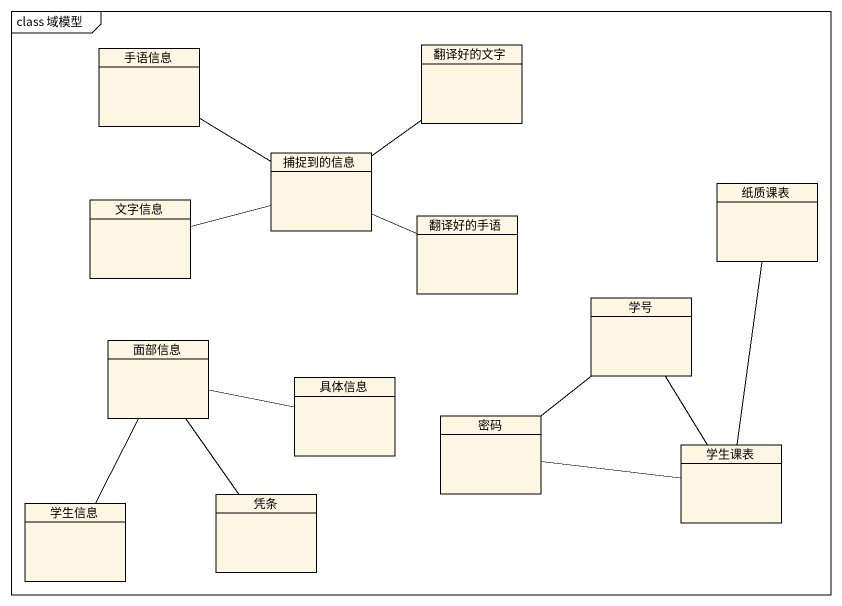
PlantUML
@startuml
mainframe class 域模型
hide circle
hide empty members
class 手语信息
class 翻译好的文字
class 捕捉到的信息
class 文字信息
class 纸质课表
class 翻译好的手语
class 学号
class 面部信息
class 具体信息
class 密码
class 学生课表
class 学生信息
class 凭条
手语信息 -- 捕捉到的信息
捕捉到的信息 -up- 翻译好的文字
捕捉到的信息 -right- 翻译好的手语
文字信息 -right- 捕捉到的信息
纸质课表 -- 学生课表
学号 -- 密码
学号 -- 学生课表
面部信息 -right- 具体信息
面部信息 -- 学生信息
面部信息 -- 凭条
密码 -right- 学生课表
@enduml
